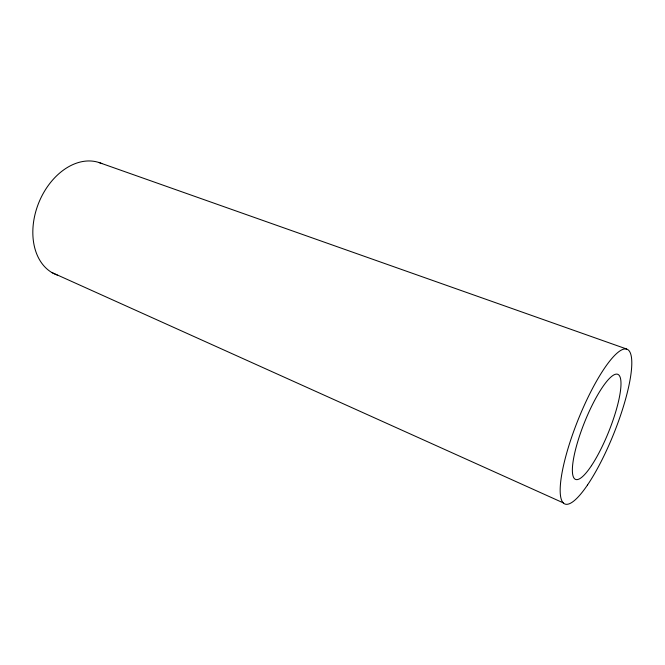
<?xml version="1.0" encoding="UTF-8"?>
<svg xmlns="http://www.w3.org/2000/svg" width="665" height="665" viewBox="0 0 665 665"><rect width="100%" height="100%" fill="white"/><g stroke="black" fill="none" stroke-linecap="round" stroke-linejoin="round"><path stroke-width="1" d="M98.977 162.518L626.588 349M51.754 272.459L563.43 502.94M57.306 275.077A60.033 42.826 -68.1 0 1 38.645 203.074A60.033 42.826 -68.1 0 1 101.82 163.615M591.451 465.691A56.625 12.976 -68.1 0 0 619.838 376.473A56.625 12.976 -68.1 0 0 578.774 438.285A56.625 12.976 -68.1 0 0 591.451 465.691M587.511 484.976A83.383 19.135 -68.1 0 0 630.329 352.949A83.383 19.135 -68.1 0 0 570.146 441.701A83.383 19.135 -68.1 0 0 587.511 484.976"/></g></svg>
